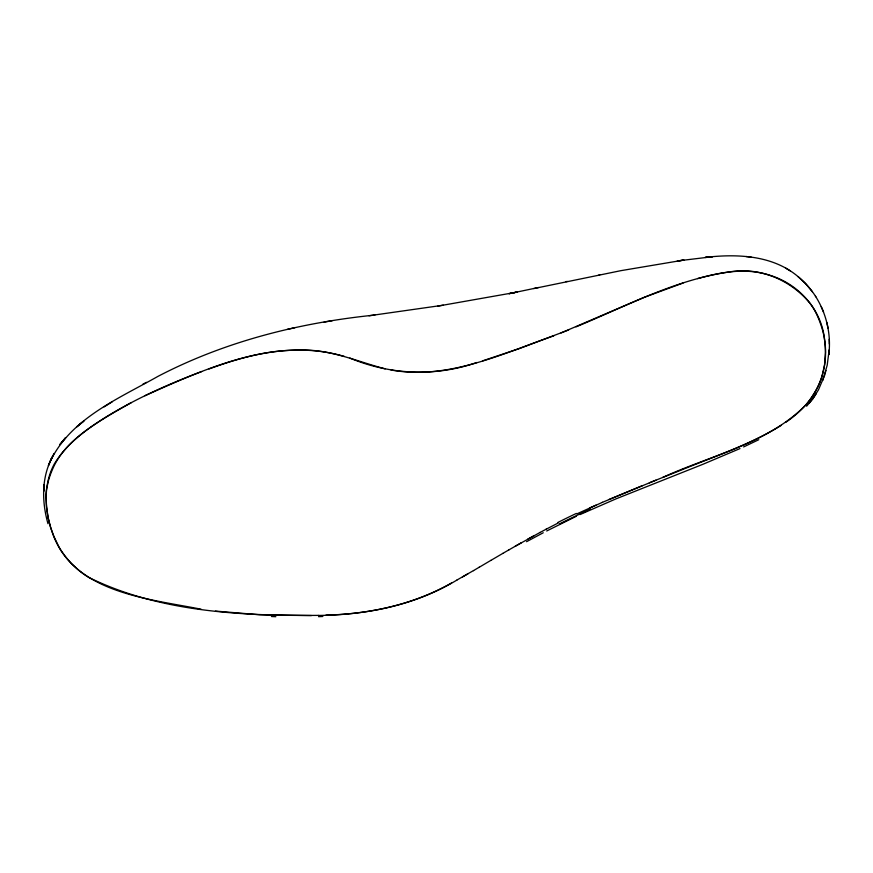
<?xml version="1.0" encoding="UTF-8"?>
<svg xmlns="http://www.w3.org/2000/svg" width="873" height="873" viewBox="0 0 873 873"><rect width="100%" height="100%" fill="white"/><g stroke="black" fill="none" stroke-linecap="round" stroke-linejoin="round"><path stroke-width="1.31" d="M822.737 380.53L827.189 365.263L829.154 349.942L828.783 354.689C832.438 325.64 820.827 295.063 797.987 276.555C772.474 254.96 736.583 253.737 705.046 257.426L712.554 256.706L677.481 260.929M824.505 375.597L825.989 370.479M824.505 375.586L818.459 389.871L813.134 398.306L806.63 406.196M49.565 462.876C41.446 482.06 42.395 503.983 47.982 523.724M51.616 458.118L48.419 465.516C67.712 419.727 117.375 399.332 157.958 376.372C225.158 341.321 299.745 322.661 374.888 315.055M52.598 456.339L50.339 460.868L54.017 453.502M812.807 398.732L816.015 394.039M809.489 402.889L813.134 398.306M785.58 422.445C798.806 413.507 810.482 401.776 817.619 387.361A73.43 72.35 -22.3 0 0 821.962 376.558L824.549 364.99L825.443 352.627A95.397 94 -24 0 0 824.581 339.87C821.689 309.795 799.068 284.391 770.586 275.508A81.451 80.109 -26.2 0 0 758.07 272.387C737.761 268.993 717.126 273.205 697.56 278.607M104.149 406.873L112.213 401.809M781.357 425.282C750.649 444.292 716.176 455.804 682.893 469.368M479.146 567.308L490.866 560.379M473.472 570.636L479.255 567.21M490.79 560.444L502.859 553.373M502.859 553.373L508.959 549.837M473.581 570.538L456.961 580.021M509.024 549.815L521.312 542.788M462.45 576.944L467.983 573.779M515.223 546.247L540.125 532.41M527.707 539.208L533.938 535.771M526.55 541.697L543.246 532.77M318.678 615.454C366.736 614.908 415.352 605.207 456.885 580.087M201.739 371.56C168.784 383.924 136.461 398.35 106.419 416.781C85.358 430.138 62.932 445.175 52.696 468.932A94.208 91.785 1.6 0 0 48.561 480.215L46.542 489.142A42.93 41.817 0.7 0 0 46.062 495.613L46.498 506.253M142.659 384.36L146.413 382.341M131.43 402.54C103.09 418.614 72.208 435.125 54.519 463.618C43.29 483.937 44.468 508.97 51.638 530.446C71.029 592.723 147.231 598.507 201.052 609.19M539.929 532.53L546.258 529.147M451.527 582.978C413.387 604.727 369.519 614.046 325.935 615.127M546.094 529.245L558.447 522.862M546.673 530.991L576.366 516.27M758.768 439.708L743.6 446.943M144.885 395.731C206.53 368.199 275.661 336.312 344.311 356.413M576.835 513.891L602.468 502.313M579.967 514.59L615.836 498.93L702.885 464.305L739.966 448.58M589.57 508.021L595.975 505.151M602.381 502.357L642.397 485.65M609.005 499.509L655.907 480.194M576.016 326.873C625.952 306.227 674.807 279.884 728.9 272.016C758.506 266.8 788.614 278.934 808.245 301.229C814.618 308.3 818.328 317.292 821.373 326.218C828.728 348.654 826.556 373.971 813.625 394.138A72.83 71.608 -25.7 0 1 806.314 404.461C767.967 443.713 711.069 455.182 662.749 477.411M649.348 482.813L683.101 469.314M561.088 332.919L644.361 297.278L683.123 283.005M568.65 329.961L518.999 348.709L482.649 360.844M553.766 335.843C501.659 353.925 447.609 380.279 390.973 369.988M208.996 368.973C238.122 358.312 268.589 349.615 299.876 350.193C329.634 348.851 357.035 361.487 385.179 368.853M476.811 362.502C435.551 376.918 390.078 374.932 349.855 358.061M287.239 329.427L294.856 327.681M533.752 288.57L620.899 270.663L683.941 260.056L677.306 261.016M512.124 293.044L517.373 291.986L508.948 293.71L538.586 287.501M565.944 281.673L567.297 281.39M514.197 292.619L437.875 306.107M598.933 274.919L599.871 274.744M324.134 322.104L332.253 320.729M443.298 305.201L369.028 315.775M318.547 616.687L322.835 616.469M318.721 615.389C241.286 615.902 159.595 612.126 88.937 577.511A85.063 83.764 -1 0 1 77.533 569.24L71.499 563.532A91.218 89.613 3.1 0 1 64.7 555.544L61.536 551.169A58.535 57.225 10.6 0 1 58.371 545.745L54.039 536.709M311.443 615.574L259.499 614.767L215.445 611.078M275.857 616.698L271.448 616.524M746.109 256.542L751.206 257.12M790.174 270.837L785.744 268.153M797.987 276.555L805.637 283.681L812.436 291.822M815.426 296.187L815.819 296.755M821.22 306.598L823.534 311.999M53.897 536.371L50.667 527.739M50.558 527.412L48.07 517.645L46.531 506.613M828.019 328.095L826.851 322.508M829.208 339.302L829.339 343.973M559.517 523.876A543.683 318.896 -12.2 0 1 590.585 509.079M557.945 522.425A525.393 309.293 -12.1 0 1 576.355 513.433M43.792 489.273L43.672 491.401L44.108 484.548L43.792 489.273M62.114 441.869L59.855 444.597L65.704 437.559L62.114 441.869M80.01 424.169L76.78 426.799L83.939 420.982L80.01 424.169"/></g></svg>
